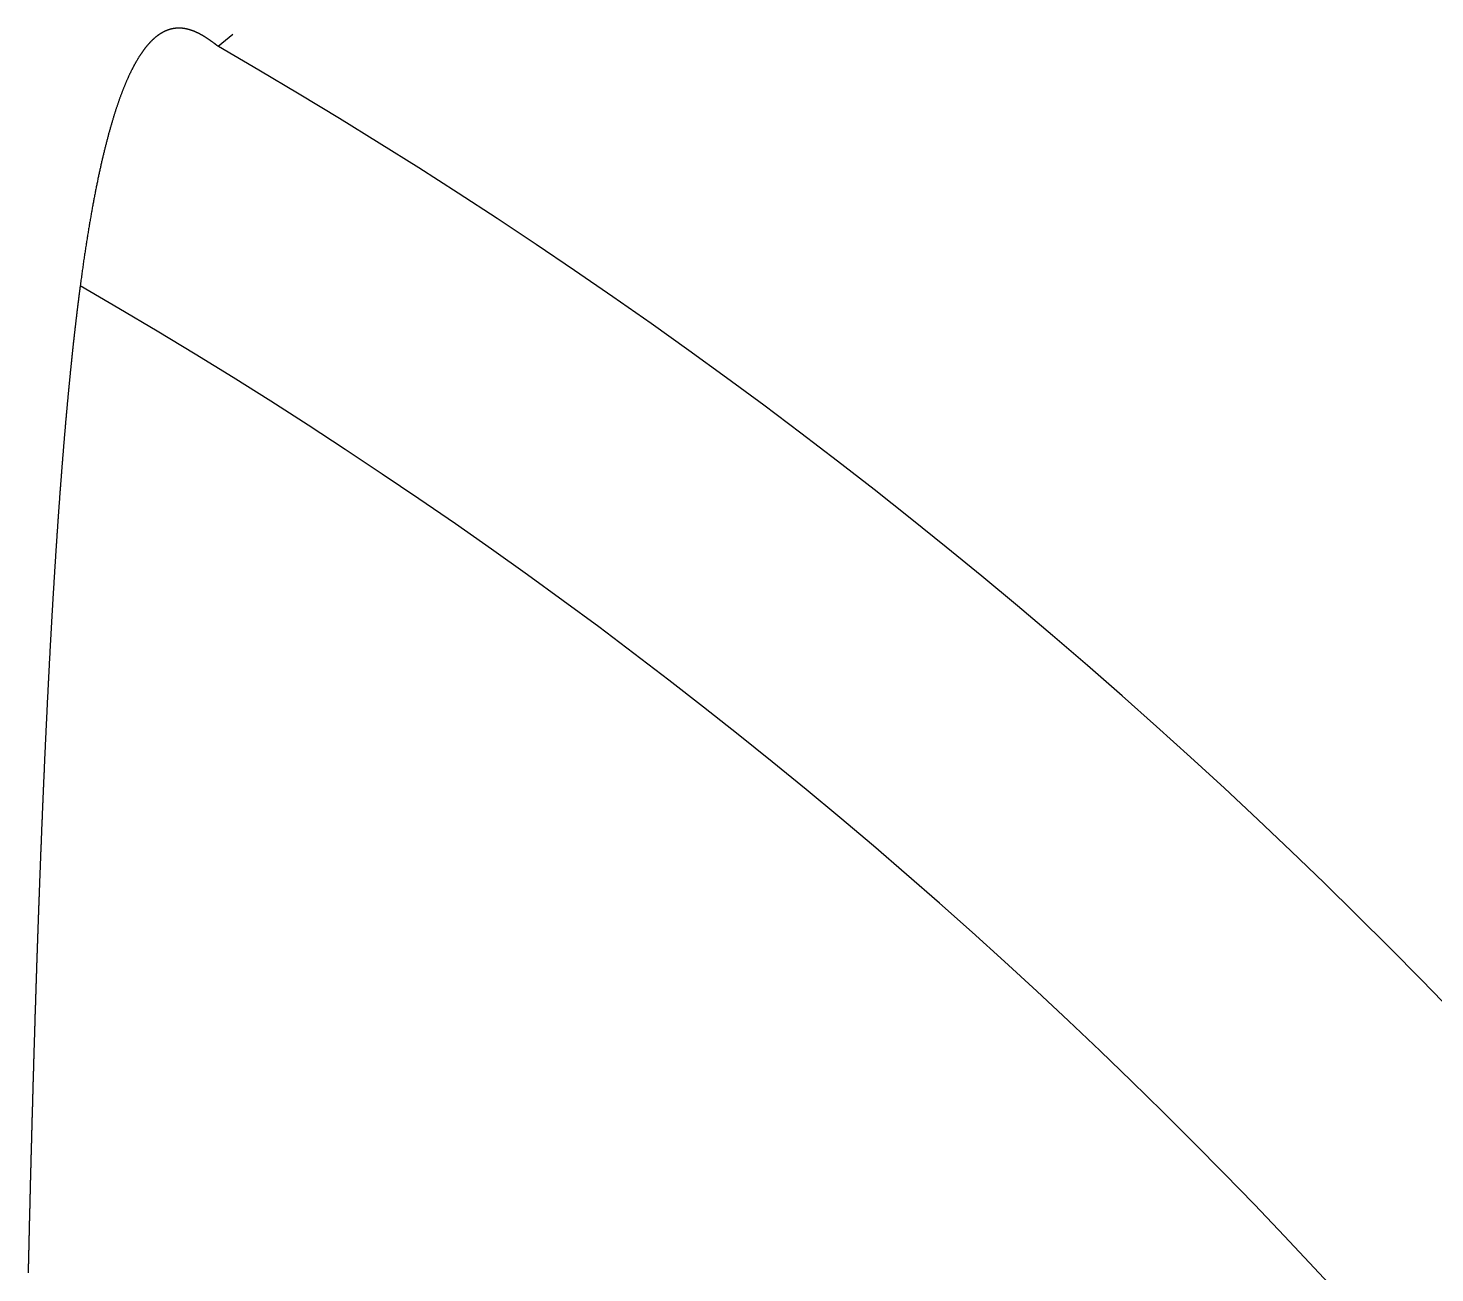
# Model space of a CAD drawing. Extents: x -1250 to 40800, y -500 to 29200.
# Drawn here: x 20944.9 to 21352.2, y 17052.4 to 17412.6 of the extents above; entities that cross this region are included whole.
import ezdxf

# ---------------------------------------------------------------- set-up
doc = ezdxf.new("R2010")
doc.units = 0
doc.header["$LTSCALE"] = 30
doc.header["$MEASUREMENT"] = 0
doc.layers.add('1', color=2, linetype='CONTINUOUS')
doc.layers.add('2', color=1, linetype='CONTINUOUS')

msp = doc.modelspace()

# ---------------------------------------------------------------- linework, layer by layer
at = {"layer": '1'}
msp.add_lwpolyline([(21004.2, 17410.78), (20999.96, 17407.33), (20999.91, 17407.36), (20999.87, 17407.39), (20999.83, 17407.43), (20999.79, 17407.46), (20999.74, 17407.49), (20999.7, 17407.52), (20999.65, 17407.56), (20999.61, 17407.59), (20999.57, 17407.62), (20999.52, 17407.66), (20999.48, 17407.69), (20999.43, 17407.72), (20999.39, 17407.76), (20999.35, 17407.79), (20999.3, 17407.82), (20999.26, 17407.86), (20999.21, 17407.89), (20999.17, 17407.93), (20999.12, 17407.96), (20999.08, 17407.99), (20999.03, 17408.03), (20998.98, 17408.06), (20998.94, 17408.09), (20998.89, 17408.13), (20998.85, 17408.16), (20998.8, 17408.2), (20998.76, 17408.23), (20998.71, 17408.27), (20998.66, 17408.3), (20998.62, 17408.33), (20998.57, 17408.37), (20998.52, 17408.4), (20998.48, 17408.44), (20998.43, 17408.47), (20998.38, 17408.51), (20998.33, 17408.54), (20998.29, 17408.57), (20998.24, 17408.61), (20998.19, 17408.64), (20998.14, 17408.68), (20998.1, 17408.71), (20998.05, 17408.75), (20998, 17408.78), (20997.95, 17408.81), (20997.9, 17408.85), (20997.86, 17408.88), (20997.81, 17408.92), (20997.76, 17408.95), (20997.71, 17408.99), (20997.66, 17409.02), (20997.61, 17409.05), (20997.56, 17409.09), (20997.51, 17409.12), (20997.46, 17409.16), (20997.42, 17409.19), (20997.37, 17409.23), (20997.32, 17409.26), (20997.27, 17409.29), (20997.22, 17409.33), (20997.17, 17409.36), (20997.12, 17409.4), (20997.07, 17409.43), (20997.02, 17409.46), (20996.97, 17409.5), (20996.92, 17409.53), (20996.87, 17409.57), (20996.81, 17409.6), (20996.76, 17409.63), (20996.71, 17409.67), (20996.66, 17409.7), (20996.61, 17409.73), (20996.56, 17409.77), (20996.51, 17409.8), (20996.46, 17409.83), (20996.4, 17409.87), (20996.35, 17409.9), (20996.3, 17409.93), (20996.25, 17409.96), (20996.2, 17410), (20996.15, 17410.03), (20996.09, 17410.06), (20996.04, 17410.09), (20995.99, 17410.13), (20995.94, 17410.16), (20995.88, 17410.19), (20995.83, 17410.22), (20995.78, 17410.26), (20995.73, 17410.29), (20995.67, 17410.32), (20995.62, 17410.35), (20995.57, 17410.38), (20995.51, 17410.41), (20995.46, 17410.44), (20995.41, 17410.47), (20995.35, 17410.51), (20995.3, 17410.54), (20995.25, 17410.57), (20995.19, 17410.6), (20995.14, 17410.63), (20995.08, 17410.66), (20995.03, 17410.69), (20994.97, 17410.72), (20994.92, 17410.75), (20994.87, 17410.78), (20994.81, 17410.81), (20994.76, 17410.84), (20994.7, 17410.87), (20994.65, 17410.9), (20994.59, 17410.93), (20994.54, 17410.95), (20994.48, 17410.98), (20994.43, 17411.01), (20994.37, 17411.04), (20994.32, 17411.07), (20994.26, 17411.1), (20994.21, 17411.12), (20994.15, 17411.15), (20994.1, 17411.18), (20994.04, 17411.21), (20993.98, 17411.23), (20993.93, 17411.26), (20993.87, 17411.29), (20993.81, 17411.31), (20993.76, 17411.34), (20993.7, 17411.36), (20993.65, 17411.39), (20993.59, 17411.42), (20993.53, 17411.44), (20993.48, 17411.47), (20993.42, 17411.49), (20993.36, 17411.52), (20993.3, 17411.54), (20993.25, 17411.56), (20993.19, 17411.59), (20993.13, 17411.61), (20993.08, 17411.64), (20993.02, 17411.66), (20992.96, 17411.68), (20992.9, 17411.71), (20992.85, 17411.73), (20992.79, 17411.75), (20992.73, 17411.77), (20992.67, 17411.8), (20992.62, 17411.82), (20992.56, 17411.84), (20992.5, 17411.86), (20992.44, 17411.88), (20992.38, 17411.9), (20992.32, 17411.92), (20992.27, 17411.94), (20992.21, 17411.96), (20992.15, 17411.98), (20992.09, 17412), (20992.03, 17412.02), (20991.97, 17412.04), (20991.91, 17412.06), (20991.86, 17412.08), (20991.8, 17412.1), (20991.74, 17412.12), (20991.68, 17412.13), (20991.62, 17412.15), (20991.56, 17412.17), (20991.5, 17412.18), (20991.44, 17412.2), (20991.38, 17412.22), (20991.32, 17412.23), (20991.26, 17412.25), (20991.2, 17412.26), (20991.14, 17412.28), (20991.08, 17412.29), (20991.02, 17412.31), (20990.96, 17412.32), (20990.9, 17412.33), (20990.84, 17412.35), (20990.78, 17412.36), (20990.72, 17412.37), (20990.66, 17412.39), (20990.6, 17412.4), (20990.54, 17412.41), (20990.48, 17412.42), (20990.42, 17412.43), (20990.36, 17412.44), (20990.3, 17412.46), (20990.24, 17412.46), (20990.17, 17412.47), (20990.11, 17412.48), (20990.05, 17412.49), (20989.99, 17412.5), (20989.93, 17412.51), (20989.87, 17412.52), (20989.81, 17412.53), (20989.75, 17412.53), (20989.68, 17412.54), (20989.62, 17412.55), (20989.56, 17412.55), (20989.5, 17412.56), (20989.44, 17412.56), (20989.38, 17412.57), (20989.31, 17412.57), (20989.25, 17412.58), (20989.19, 17412.58), (20989.13, 17412.59), (20989.07, 17412.59), (20989, 17412.59), (20988.94, 17412.6), (20988.88, 17412.6), (20988.82, 17412.6), (20988.75, 17412.6), (20988.69, 17412.6), (20988.63, 17412.6), (20988.57, 17412.6), (20988.5, 17412.6), (20988.44, 17412.6), (20988.38, 17412.6), (20988.32, 17412.6), (20988.25, 17412.6), (20988.19, 17412.59), (20988.13, 17412.59), (20988.06, 17412.59), (20988, 17412.58), (20987.94, 17412.58), (20987.88, 17412.58), (20987.81, 17412.57), (20987.75, 17412.56), (20987.69, 17412.56), (20987.62, 17412.55), (20987.56, 17412.55), (20987.49, 17412.54), (20987.43, 17412.53), (20987.37, 17412.52), (20987.3, 17412.52), (20987.24, 17412.51), (20987.18, 17412.5), (20987.11, 17412.49), (20987.05, 17412.48), (20986.98, 17412.47), (20986.92, 17412.46), (20986.86, 17412.44), (20986.79, 17412.43), (20986.73, 17412.42), (20986.66, 17412.41), (20986.6, 17412.39), (20986.54, 17412.38), (20986.47, 17412.36), (20986.41, 17412.35), (20986.34, 17412.33), (20986.28, 17412.32), (20986.21, 17412.3), (20986.15, 17412.28), (20986.08, 17412.27), (20986.02, 17412.25), (20985.96, 17412.23), (20985.89, 17412.21), (20985.82, 17412.19), (20985.76, 17412.17), (20985.7, 17412.15), (20985.63, 17412.13), (20985.56, 17412.11), (20985.5, 17412.09), (20985.44, 17412.06), (20985.37, 17412.04), (20985.3, 17412.02), (20985.24, 17411.99), (20985.17, 17411.97), (20985.11, 17411.94), (20985.04, 17411.92), (20984.98, 17411.89), (20984.91, 17411.87), (20984.85, 17411.84), (20984.78, 17411.81), (20984.72, 17411.78), (20984.65, 17411.75), (20984.59, 17411.72), (20984.52, 17411.69), (20984.46, 17411.66), (20984.39, 17411.63), (20984.32, 17411.6), (20984.26, 17411.57), (20984.19, 17411.54), (20984.13, 17411.5), (20984.06, 17411.47), (20983.99, 17411.43), (20983.93, 17411.4), (20983.86, 17411.36), (20983.8, 17411.33), (20983.73, 17411.29), (20983.66, 17411.25), (20983.6, 17411.21), (20983.53, 17411.18), (20983.47, 17411.14), (20983.4, 17411.1), (20983.33, 17411.06), (20983.27, 17411.02), (20983.2, 17410.97), (20983.13, 17410.93), (20983.07, 17410.89), (20983, 17410.85), (20982.94, 17410.8), (20982.87, 17410.76), (20982.8, 17410.71), (20982.74, 17410.67), (20982.67, 17410.62), (20982.6, 17410.57), (20982.54, 17410.52), (20982.47, 17410.47), (20982.4, 17410.43), (20982.34, 17410.38), (20982.27, 17410.33), (20982.2, 17410.28), (20982.14, 17410.22), (20982.07, 17410.17), (20982, 17410.12), (20981.94, 17410.07), (20981.87, 17410.01), (20981.8, 17409.96), (20981.74, 17409.9), (20981.67, 17409.85), (20981.6, 17409.79), (20981.54, 17409.73), (20981.47, 17409.67), (20981.4, 17409.62), (20981.34, 17409.56), (20981.27, 17409.5), (20981.2, 17409.44), (20981.13, 17409.37), (20981.07, 17409.31), (20981, 17409.25), (20980.93, 17409.19), (20980.87, 17409.12), (20980.8, 17409.06), (20980.73, 17408.99), (20980.66, 17408.93), (20980.6, 17408.86), (20980.53, 17408.79), (20980.46, 17408.72), (20980.4, 17408.65), (20980.33, 17408.58), (20980.26, 17408.51), (20980.19, 17408.44), (20980.13, 17408.37), (20980.06, 17408.3), (20979.99, 17408.23), (20979.92, 17408.15), (20979.86, 17408.08), (20979.79, 17408), (20979.72, 17407.93), (20979.65, 17407.85), (20979.59, 17407.77), (20979.52, 17407.69), (20979.45, 17407.62), (20979.38, 17407.54), (20979.32, 17407.46), (20979.25, 17407.37), (20979.18, 17407.29), (20979.12, 17407.21), (20979.05, 17407.12), (20978.98, 17407.04), (20978.91, 17406.96), (20978.85, 17406.87), (20978.78, 17406.79), (20978.71, 17406.7), (20978.64, 17406.61), (20978.58, 17406.52), (20978.51, 17406.43), (20978.44, 17406.34), (20978.37, 17406.25), (20978.31, 17406.16), (20978.24, 17406.07), (20978.17, 17405.97), (20978.1, 17405.88), (20978.04, 17405.78), (20977.97, 17405.69), (20977.9, 17405.59), (20977.83, 17405.49), (20977.77, 17405.4), (20977.7, 17405.3), (20977.63, 17405.2), (20977.56, 17405.1), (20977.49, 17405), (20977.43, 17404.89), (20977.36, 17404.79), (20977.29, 17404.69), (20977.22, 17404.58), (20977.16, 17404.48), (20977.09, 17404.37), (20977.02, 17404.27), (20976.96, 17404.16), (20976.89, 17404.05), (20976.82, 17403.94), (20976.75, 17403.83), (20976.68, 17403.72), (20976.62, 17403.61), (20976.55, 17403.49), (20976.48, 17403.38), (20976.41, 17403.27), (20976.35, 17403.15), (20976.28, 17403.04), (20976.21, 17402.92), (20976.14, 17402.8), (20976.08, 17402.68), (20976.01, 17402.56), (20975.94, 17402.44), (20975.87, 17402.32), (20975.81, 17402.2), (20975.74, 17402.07), (20975.67, 17401.95), (20975.6, 17401.83), (20975.54, 17401.7), (20975.47, 17401.57), (20975.4, 17401.45), (20975.33, 17401.32), (20975.27, 17401.19), (20975.2, 17401.06), (20975.13, 17400.93), (20975.06, 17400.8), (20975, 17400.67), (20974.93, 17400.53), (20974.86, 17400.4), (20974.79, 17400.26), (20974.73, 17400.13), (20974.66, 17399.99), (20974.59, 17399.85), (20974.53, 17399.71), (20974.46, 17399.57), (20974.39, 17399.43), (20974.32, 17399.29), (20974.26, 17399.15), (20974.19, 17399), (20974.12, 17398.86), (20974.05, 17398.71), (20973.99, 17398.57), (20973.92, 17398.42), (20973.85, 17398.27), (20973.79, 17398.12), (20973.72, 17397.97), (20973.65, 17397.82), (20973.58, 17397.67), (20973.52, 17397.52), (20973.45, 17397.37), (20973.38, 17397.21), (20973.32, 17397.06), (20973.25, 17396.9), (20973.18, 17396.74), (20973.12, 17396.58), (20973.05, 17396.42), (20972.98, 17396.26), (20972.92, 17396.1), (20972.85, 17395.94), (20972.78, 17395.78), (20972.71, 17395.61), (20972.65, 17395.45), (20972.58, 17395.28), (20972.51, 17395.12), (20972.45, 17394.95), (20972.38, 17394.78), (20972.31, 17394.61), (20972.25, 17394.44), (20972.18, 17394.26), (20972.12, 17394.09), (20972.05, 17393.92), (20971.98, 17393.74), (20971.92, 17393.57), (20971.85, 17393.39), (20971.78, 17393.21), (20971.71, 17393.03), (20971.65, 17392.85), (20971.58, 17392.67), (20971.52, 17392.49), (20971.45, 17392.31), (20971.38, 17392.12), (20971.32, 17391.94), (20971.25, 17391.75), (20971.19, 17391.56), (20971.12, 17391.38), (20971.05, 17391.19), (20970.99, 17391), (20970.92, 17390.8), (20970.86, 17390.61), (20970.79, 17390.42), (20970.72, 17390.22), (20970.66, 17390.03), (20970.59, 17389.83), (20970.53, 17389.63), (20970.46, 17389.44), (20970.39, 17389.24), (20970.33, 17389.04), (20970.26, 17388.83), (20970.2, 17388.63), (20970.13, 17388.43), (20970.07, 17388.22), (20970, 17388.02), (20969.93, 17387.81), (20969.87, 17387.6), (20969.8, 17387.39), (20969.74, 17387.18), (20969.67, 17386.97), (20969.61, 17386.76), (20969.54, 17386.54), (20969.48, 17386.33), (20969.41, 17386.11), (20969.35, 17385.9), (20969.28, 17385.68), (20969.22, 17385.46), (20969.15, 17385.24), (20969.09, 17385.02), (20969.02, 17384.8), (20968.96, 17384.57), (20968.89, 17384.35), (20968.83, 17384.12), (20968.76, 17383.9), (20968.7, 17383.67), (20968.63, 17383.44), (20968.57, 17383.21), (20968.5, 17382.98), (20968.44, 17382.75), (20968.37, 17382.51), (20968.31, 17382.28), (20968.24, 17382.04), (20968.18, 17381.8), (20968.12, 17381.57), (20968.05, 17381.33), (20967.99, 17381.09), (20967.92, 17380.85), (20967.86, 17380.6), (20967.79, 17380.36), (20967.73, 17380.12), (20967.67, 17379.87), (20967.6, 17379.62), (20967.54, 17379.37), (20967.47, 17379.12), (20967.41, 17378.87), (20967.35, 17378.62), (20967.28, 17378.37), (20967.22, 17378.11), (20967.16, 17377.86), (20967.09, 17377.6), (20967.03, 17377.34), (20966.97, 17377.09), (20966.9, 17376.83), (20966.84, 17376.56), (20966.78, 17376.3), (20966.71, 17376.04), (20966.65, 17375.77), (20966.59, 17375.51), (20966.52, 17375.24), (20966.46, 17374.97), (20966.4, 17374.7), (20966.33, 17374.43), (20966.27, 17374.16), (20966.21, 17373.89), (20966.15, 17373.61), (20966.08, 17373.34), (20966.02, 17373.06), (20965.96, 17372.78), (20965.9, 17372.5), (20965.83, 17372.22), (20965.77, 17371.94), (20965.71, 17371.66), (20965.65, 17371.37), (20965.58, 17371.09), (20965.52, 17370.8), (20965.46, 17370.51), (20965.4, 17370.22), (20965.34, 17369.93), (20965.27, 17369.64), (20965.21, 17369.35), (20965.15, 17369.05), (20965.09, 17368.76), (20965.03, 17368.46), (20964.96, 17368.16), (20964.9, 17367.87), (20964.84, 17367.56), (20964.78, 17367.26), (20964.72, 17366.96), (20964.66, 17366.66), (20964.6, 17366.35), (20964.54, 17366.04), (20964.47, 17365.74), (20964.41, 17365.43), (20964.35, 17365.12), (20964.29, 17364.8), (20964.23, 17364.49), (20964.17, 17364.18), (20964.11, 17363.86), (20964.05, 17363.54), (20963.99, 17363.23), (20963.93, 17362.91), (20963.87, 17362.59), (20963.81, 17362.26), (20963.75, 17361.94), (20963.69, 17361.62), (20963.63, 17361.29), (20963.57, 17360.96), (20963.51, 17360.63), (20963.45, 17360.3), (20963.39, 17359.97), (20963.33, 17359.64), (20963.27, 17359.3), (20963.21, 17358.97), (20963.15, 17358.63), (20963.09, 17358.29), (20963.03, 17357.96), (20962.97, 17357.62), (20962.91, 17357.27), (20962.85, 17356.93), (20962.79, 17356.59), (20962.73, 17356.24), (20962.68, 17355.89), (20962.62, 17355.54), (20962.56, 17355.19), (20962.5, 17354.84), (20962.44, 17354.49), (20962.38, 17354.14), (20962.32, 17353.78), (20962.27, 17353.42), (20962.21, 17353.07), (20962.15, 17352.71), (20962.09, 17352.35), (20962.03, 17351.98), (20961.97, 17351.62), (20961.92, 17351.25), (20961.86, 17350.89), (20961.8, 17350.52), (20961.74, 17350.15), (20961.69, 17349.78), (20961.63, 17349.41), (20961.57, 17349.04), (20961.51, 17348.66), (20961.46, 17348.29), (20961.4, 17347.91), (20961.34, 17347.53), (20961.29, 17347.15), (20961.23, 17346.77), (20961.17, 17346.38), (20961.12, 17346), (20961.06, 17345.61), (20961, 17345.22), (20960.95, 17344.84), (20960.89, 17344.45), (20960.83, 17344.05), (20960.78, 17343.66), (20960.72, 17343.27), (20960.66, 17342.87), (20960.61, 17342.47), (20960.55, 17342.07), (20960.5, 17341.67), (20960.44, 17341.27), (20960.39, 17340.87), (20960.33, 17340.46), (20960.28, 17340.06), (20960.22, 17339.65), (20960.16, 17339.24), (20960.11, 17338.83), (20960.05, 17338.42), (20960, 17338.01), (20959.98, 17337.89), (20959.97, 17337.78), (20959.96, 17337.66), (20959.94, 17337.55), (20959.92, 17337.43), (20959.91, 17337.32), (20959.89, 17337.2), (20959.88, 17337.09), (20959.86, 17336.97), (20959.85, 17336.86), (20959.83, 17336.74), (20959.82, 17336.62), (20959.8, 17336.51), (20959.79, 17336.39), (20959.77, 17336.28), (20959.76, 17336.16), (20959.74, 17336.04), (20959.73, 17335.93), (20959.71, 17335.81), (20959.7, 17335.69), (20959.68, 17335.58), (20959.67, 17335.46), (20959.65, 17335.34), (20959.64, 17335.23), (20959.62, 17335.11), (20959.61, 17334.99), (20959.59, 17334.87), (20959.58, 17334.76), (20959.56, 17334.64), (20959.55, 17334.52), (20959.53, 17334.4), (20959.52, 17334.28), (20959.5, 17334.17), (20959.49, 17334.05), (20959.47, 17333.93), (20959.46, 17333.81), (20959.44, 17333.69), (20959.43, 17333.57), (20959.41, 17333.45), (20959.4, 17333.33), (20959.38, 17333.21), (20959.37, 17333.1), (20959.35, 17332.98), (20959.34, 17332.86), (20959.32, 17332.74), (20959.31, 17332.62), (20959.29, 17332.5), (20959.28, 17332.38), (20959.26, 17332.26), (20959.25, 17332.14), (20959.23, 17332.02), (20959.22, 17331.9), (20959.21, 17331.78), (20959.19, 17331.66), (20959.18, 17331.54), (20959.16, 17331.41), (20959.15, 17331.29), (20959.13, 17331.17), (20959.12, 17331.05), (20959.1, 17330.93), (20959.09, 17330.81), (20959.07, 17330.69), (20959.06, 17330.57), (20959.04, 17330.44), (20959.03, 17330.32), (20959.01, 17330.2), (20959, 17330.08), (20958.98, 17329.96), (20958.97, 17329.83), (20958.95, 17329.71), (20958.94, 17329.59), (20958.92, 17329.47), (20958.91, 17329.34), (20958.89, 17329.22), (20958.88, 17329.1), (20958.87, 17328.97), (20958.85, 17328.85), (20958.84, 17328.73), (20958.82, 17328.6), (20958.81, 17328.48), (20958.79, 17328.36), (20958.78, 17328.23), (20958.76, 17328.11), (20958.75, 17327.98), (20958.73, 17327.86), (20958.72, 17327.74), (20958.71, 17327.61), (20958.69, 17327.49), (20958.68, 17327.36), (20958.66, 17327.24), (20958.65, 17327.11), (20958.63, 17326.99), (20958.62, 17326.86), (20958.6, 17326.74), (20958.59, 17326.61), (20958.57, 17326.49), (20958.56, 17326.36), (20958.54, 17326.24), (20958.53, 17326.11), (20958.52, 17325.98), (20958.5, 17325.86), (20958.49, 17325.73), (20958.47, 17325.61), (20958.46, 17325.48), (20958.44, 17325.35), (20958.43, 17325.23), (20958.41, 17325.1), (20958.4, 17324.97), (20958.39, 17324.85), (20958.37, 17324.72), (20958.36, 17324.59), (20958.34, 17324.46), (20958.33, 17324.34), (20958.31, 17324.21), (20958.3, 17324.08), (20958.29, 17323.96), (20958.27, 17323.83), (20958.26, 17323.7), (20958.24, 17323.57), (20958.23, 17323.44), (20958.21, 17323.31), (20958.2, 17323.19), (20958.19, 17323.06), (20958.17, 17322.93), (20958.16, 17322.8), (20958.14, 17322.67), (20958.13, 17322.54), (20958.11, 17322.41), (20958.1, 17322.28), (20958.08, 17322.15), (20958.07, 17322.03), (20958.06, 17321.89), (20958.04, 17321.77), (20958.03, 17321.63), (20958.01, 17321.51), (20958, 17321.38), (20957.98, 17321.24), (20957.97, 17321.12), (20957.96, 17320.98), (20957.94, 17320.85), (20957.93, 17320.72), (20957.91, 17320.59), (20957.9, 17320.46), (20957.88, 17320.33), (20957.87, 17320.2), (20957.86, 17320.07), (20957.84, 17319.94), (20957.83, 17319.8), (20957.81, 17319.67), (20957.8, 17319.54), (20957.79, 17319.41), (20957.77, 17319.28), (20957.76, 17319.15), (20957.74, 17319.01), (20957.73, 17318.88), (20957.72, 17318.75), (20957.7, 17318.62), (20957.69, 17318.48), (20957.67, 17318.35), (20957.66, 17318.22), (20957.64, 17318.09), (20957.63, 17317.95), (20957.62, 17317.82), (20957.6, 17317.69), (20957.59, 17317.55), (20957.57, 17317.42), (20957.56, 17317.29), (20957.55, 17317.15), (20957.53, 17317.02), (20957.52, 17316.88), (20957.51, 17316.75), (20957.49, 17316.62), (20957.48, 17316.48), (20957.46, 17316.35), (20957.45, 17316.21), (20957.44, 17316.08), (20957.42, 17315.94), (20957.41, 17315.81), (20957.39, 17315.67), (20957.38, 17315.54), (20957.37, 17315.4), (20957.35, 17315.27), (20957.34, 17315.13), (20957.32, 17314.99), (20957.31, 17314.86), (20957.29, 17314.72), (20957.28, 17314.59), (20957.27, 17314.45), (20957.25, 17314.31), (20957.24, 17314.18), (20957.23, 17314.04), (20957.21, 17313.9), (20957.2, 17313.77), (20957.19, 17313.63), (20957.17, 17313.49), (20957.16, 17313.36), (20957.14, 17313.22), (20957.13, 17313.08), (20957.12, 17312.94), (20957.1, 17312.8), (20957.09, 17312.67), (20957.07, 17312.53), (20957.06, 17312.39), (20957.05, 17312.25), (20957.03, 17312.12), (20957.02, 17311.98), (20957.01, 17311.84), (20956.99, 17311.7), (20956.98, 17311.56), (20956.96, 17311.42), (20956.95, 17311.28), (20956.94, 17311.14), (20956.92, 17311.01), (20956.91, 17310.87), (20956.9, 17310.73), (20956.88, 17310.59), (20956.87, 17310.45), (20956.86, 17310.31), (20956.84, 17310.17), (20956.83, 17310.03), (20956.81, 17309.89), (20956.8, 17309.75), (20956.79, 17309.61), (20956.77, 17309.47), (20956.76, 17309.33), (20956.75, 17309.19), (20956.73, 17309.04), (20956.72, 17308.9), (20956.71, 17308.76), (20956.69, 17308.62), (20956.68, 17308.48), (20956.66, 17308.34), (20956.65, 17308.2), (20956.64, 17308.05), (20956.62, 17307.91), (20956.61, 17307.77), (20956.6, 17307.63), (20956.58, 17307.49), (20956.57, 17307.34), (20956.55, 17307.2), (20956.54, 17307.06), (20956.53, 17306.92), (20956.52, 17306.77), (20956.5, 17306.63), (20956.49, 17306.49), (20956.47, 17306.35), (20956.46, 17306.2), (20956.45, 17306.06), (20956.43, 17305.91), (20956.42, 17305.77), (20956.41, 17305.63), (20956.39, 17305.48), (20956.38, 17305.34), (20956.37, 17305.2), (20956.35, 17305.05), (20956.34, 17304.91), (20956.33, 17304.76), (20956.31, 17304.62), (20956.3, 17304.47), (20956.29, 17304.33), (20956.27, 17304.18), (20956.26, 17304.04), (20956.25, 17303.89), (20956.23, 17303.75), (20956.22, 17303.6), (20956.21, 17303.46), (20956.19, 17303.31), (20956.18, 17303.16), (20956.17, 17303.02), (20956.15, 17302.87), (20956.14, 17302.73), (20956.12, 17302.58), (20956.11, 17302.43), (20956.1, 17302.29), (20956.09, 17302.14), (20956.07, 17301.99), (20956.06, 17301.85), (20956.04, 17301.7), (20956.03, 17301.55), (20956.02, 17301.4), (20956.01, 17301.26), (20955.99, 17301.11), (20955.98, 17300.96), (20955.97, 17300.81), (20955.95, 17300.67), (20955.94, 17300.52), (20955.93, 17300.37), (20955.91, 17300.22), (20955.9, 17300.07), (20955.89, 17299.93), (20955.87, 17299.78), (20955.86, 17299.63), (20955.85, 17299.48), (20955.83, 17299.33), (20955.82, 17299.18), (20955.81, 17299.03), (20955.79, 17298.88), (20955.78, 17298.73), (20955.77, 17298.58), (20955.76, 17298.43), (20955.74, 17298.28), (20955.73, 17298.13), (20955.72, 17297.98), (20955.7, 17297.83), (20955.69, 17297.68), (20955.68, 17297.53), (20955.66, 17297.38), (20955.65, 17297.23), (20955.64, 17297.08), (20955.62, 17296.93), (20955.61, 17296.78), (20955.6, 17296.63), (20955.59, 17296.47), (20955.57, 17296.32), (20955.56, 17296.17), (20955.55, 17296.02), (20955.53, 17295.87), (20955.52, 17295.72), (20955.51, 17295.56), (20955.49, 17295.41), (20955.48, 17295.26), (20955.47, 17295.11), (20955.46, 17294.96), (20955.44, 17294.8), (20955.43, 17294.65), (20955.42, 17294.5), (20955.4, 17294.34), (20955.39, 17294.19), (20955.38, 17294.04), (20955.36, 17293.88), (20955.35, 17293.73), (20955.34, 17293.58), (20955.33, 17293.42), (20955.31, 17293.27), (20955.3, 17293.11), (20955.29, 17292.96), (20955.27, 17292.8), (20955.26, 17292.65), (20955.25, 17292.5), (20955.23, 17292.34), (20955.22, 17292.19), (20955.21, 17292.03), (20955.2, 17291.88), (20955.18, 17291.72), (20955.17, 17291.57), (20955.16, 17291.41), (20955.14, 17291.26), (20955.13, 17291.1), (20955.12, 17290.94), (20955.11, 17290.79), (20955.09, 17290.63), (20955.08, 17290.48), (20955.07, 17290.32), (20955.05, 17290.16), (20955.04, 17290.01), (20955.03, 17289.85), (20955.02, 17289.69), (20955, 17289.54), (20954.99, 17289.38), (20954.98, 17289.22), (20954.97, 17289.06), (20954.95, 17288.91), (20954.94, 17288.75), (20954.93, 17288.59), (20954.92, 17288.43), (20954.9, 17288.28), (20954.89, 17288.12), (20954.88, 17287.96), (20954.87, 17287.8), (20954.85, 17287.64), (20954.84, 17287.48), (20954.83, 17287.33), (20954.81, 17287.17), (20954.8, 17287.01), (20954.79, 17286.85), (20954.78, 17286.69), (20954.76, 17286.53), (20954.75, 17286.37), (20954.74, 17286.21), (20954.72, 17286.05), (20954.71, 17285.89), (20954.7, 17285.73), (20954.69, 17285.57), (20954.68, 17285.41), (20954.66, 17285.25), (20954.65, 17285.09), (20954.64, 17284.93), (20954.62, 17284.77), (20954.61, 17284.61), (20954.6, 17284.45), (20954.59, 17284.29), (20954.57, 17284.12), (20954.56, 17283.96), (20954.55, 17283.8), (20954.54, 17283.64), (20954.52, 17283.48), (20954.51, 17283.32), (20954.5, 17283.15), (20954.49, 17282.99), (20954.47, 17282.83), (20954.46, 17282.67), (20954.45, 17282.51), (20954.44, 17282.34), (20954.42, 17282.18), (20954.41, 17282.02), (20954.4, 17281.85), (20954.39, 17281.69), (20954.38, 17281.53), (20954.36, 17281.36), (20954.35, 17281.2), (20954.34, 17281.04), (20954.32, 17280.87), (20954.31, 17280.71), (20954.3, 17280.54), (20954.29, 17280.38), (20954.28, 17280.22), (20954.26, 17280.05), (20954.25, 17279.89), (20954.24, 17279.72), (20954.23, 17279.56), (20954.21, 17279.39), (20954.2, 17279.23), (20954.19, 17279.06), (20954.18, 17278.9), (20954.16, 17278.73), (20954.15, 17278.57), (20954.14, 17278.4), (20954.13, 17278.24), (20954.12, 17278.07), (20954.1, 17277.9), (20954.09, 17277.74), (20954.08, 17277.57), (20954.07, 17277.4), (20954.05, 17277.24), (20954.04, 17277.07), (20954.03, 17276.9), (20954.02, 17276.74), (20954, 17276.57), (20953.99, 17276.4), (20953.98, 17276.24), (20953.97, 17276.07), (20953.96, 17275.9), (20953.94, 17275.73), (20953.93, 17275.56), (20953.92, 17275.4), (20953.91, 17275.23), (20953.89, 17275.06), (20953.88, 17274.89), (20953.87, 17274.72), (20953.86, 17274.55), (20953.85, 17274.39), (20953.83, 17274.22), (20953.82, 17274.05), (20953.81, 17273.88), (20953.8, 17273.71), (20953.79, 17273.54), (20953.77, 17273.37), (20953.76, 17273.2), (20953.75, 17273.03), (20953.74, 17272.86), (20953.72, 17272.69), (20953.71, 17272.52), (20953.7, 17272.35), (20953.69, 17272.18), (20953.68, 17272.01), (20953.66, 17271.84), (20953.65, 17271.67), (20953.64, 17271.5), (20953.63, 17271.33), (20953.62, 17271.16), (20953.6, 17270.98), (20953.59, 17270.81), (20953.58, 17270.64), (20953.57, 17270.47), (20953.56, 17270.3), (20953.54, 17270.12), (20953.53, 17269.95), (20953.52, 17269.78), (20953.51, 17269.61), (20953.5, 17269.44), (20953.48, 17269.26), (20953.47, 17269.09), (20953.46, 17268.92), (20953.45, 17268.74), (20953.44, 17268.57), (20953.42, 17268.4), (20953.41, 17268.22), (20953.4, 17268.05), (20953.39, 17267.88), (20953.38, 17267.7), (20953.37, 17267.53), (20953.35, 17267.36), (20953.34, 17267.18), (20953.33, 17267.01), (20953.32, 17266.83), (20953.3, 17266.66), (20953.29, 17266.48), (20953.28, 17266.31), (20953.27, 17266.13), (20953.26, 17265.96), (20953.25, 17265.78), (20953.23, 17265.61), (20953.22, 17265.43), (20953.21, 17265.26), (20953.2, 17265.08), (20953.19, 17264.9), (20953.17, 17264.73), (20953.16, 17264.55), (20953.15, 17264.38), (20953.14, 17264.2), (20953.13, 17264.02), (20953.12, 17263.85), (20953.1, 17263.67), (20953.09, 17263.49), (20953.08, 17263.32), (20953.07, 17263.14), (20953.06, 17262.96), (20953.04, 17262.78), (20953.03, 17262.61), (20953.02, 17262.43), (20953.01, 17262.25), (20953, 17262.07), (20952.99, 17261.89), (20952.97, 17261.72), (20952.96, 17261.54), (20952.95, 17261.36), (20952.94, 17261.18), (20952.93, 17261), (20952.92, 17260.82), (20952.9, 17260.64), (20952.89, 17260.46), (20952.88, 17260.29), (20952.87, 17260.11), (20952.86, 17259.93), (20952.85, 17259.75), (20952.83, 17259.57), (20952.82, 17259.39), (20952.81, 17259.21), (20952.8, 17259.03), (20952.79, 17258.85), (20952.78, 17258.67), (20952.77, 17258.48), (20952.75, 17258.3), (20952.74, 17258.12), (20952.73, 17257.94), (20952.72, 17257.76), (20952.71, 17257.58), (20952.7, 17257.4), (20952.68, 17257.22), (20952.67, 17257.04), (20952.66, 17256.85), (20952.65, 17256.67), (20952.64, 17256.49), (20952.63, 17256.31), (20952.62, 17256.12), (20952.6, 17255.94), (20952.59, 17255.76), (20952.58, 17255.58), (20952.57, 17255.39), (20952.56, 17255.21), (20952.54, 17255.03), (20952.54, 17254.84), (20952.52, 17254.66), (20952.51, 17254.48), (20952.5, 17254.29), (20952.49, 17254.11), (20952.48, 17253.93), (20952.46, 17253.74), (20952.46, 17253.56), (20952.44, 17253.37), (20952.43, 17253.19), (20952.42, 17253), (20952.41, 17252.82), (20952.4, 17252.63), (20952.38, 17252.45), (20952.38, 17252.26), (20952.36, 17252.08), (20952.35, 17251.89), (20952.34, 17251.71), (20952.33, 17251.52), (20952.32, 17251.34), (20952.31, 17251.15), (20952.29, 17250.96), (20952.28, 17250.78), (20952.27, 17250.59), (20952.26, 17250.41), (20952.25, 17250.22), (20952.24, 17250.03), (20952.23, 17249.85), (20952.21, 17249.66), (20952.21, 17249.47), (20952.19, 17249.28), (20952.18, 17249.1), (20952.17, 17248.91), (20952.16, 17248.72), (20952.15, 17248.53), (20952.14, 17248.35), (20952.12, 17248.16), (20952.11, 17247.97), (20952.1, 17247.78), (20952.09, 17247.59), (20952.08, 17247.4), (20952.07, 17247.21), (20952.06, 17247.03), (20952.05, 17246.84), (20952.04, 17246.65), (20952.02, 17246.46), (20952.01, 17246.27), (20952, 17246.08), (20951.99, 17245.89), (20951.98, 17245.7), (20951.97, 17245.51), (20951.96, 17245.32), (20951.95, 17245.13), (20951.94, 17244.94), (20951.92, 17244.75), (20951.91, 17244.56), (20951.9, 17244.37), (20951.89, 17244.18), (20951.88, 17243.98), (20951.87, 17243.79), (20951.86, 17243.6), (20951.85, 17243.41), (20951.83, 17243.22), (20951.82, 17243.03), (20951.81, 17242.84), (20951.8, 17242.64), (20951.79, 17242.45), (20951.78, 17242.26), (20951.77, 17242.07), (20951.76, 17241.88), (20951.75, 17241.68), (20951.73, 17241.49), (20951.72, 17241.29), (20951.71, 17241.1), (20951.7, 17240.91), (20951.69, 17240.72), (20951.68, 17240.52), (20951.67, 17240.33), (20951.66, 17240.13), (20951.65, 17239.94), (20951.64, 17239.75), (20951.62, 17239.55), (20951.61, 17239.36), (20951.6, 17239.16), (20951.59, 17238.97), (20951.58, 17238.78), (20951.57, 17238.58), (20951.56, 17238.38), (20951.55, 17238.19), (20951.54, 17237.99), (20951.53, 17237.8), (20951.52, 17237.6), (20951.5, 17237.41), (20951.49, 17237.21), (20951.48, 17237.02), (20951.47, 17236.82), (20951.46, 17236.62), (20951.45, 17236.43), (20951.44, 17236.23), (20951.43, 17236.04), (20951.42, 17235.84), (20951.41, 17235.64), (20951.4, 17235.44), (20951.38, 17235.25), (20951.37, 17235.05), (20951.36, 17234.85), (20951.35, 17234.65), (20951.34, 17234.46), (20951.33, 17234.26), (20951.32, 17234.06), (20951.31, 17233.86), (20951.3, 17233.66), (20951.29, 17233.47), (20951.28, 17233.27), (20951.27, 17233.07), (20951.25, 17232.87), (20951.24, 17232.67), (20951.23, 17232.47), (20951.22, 17232.27), (20951.21, 17232.07), (20951.2, 17231.87), (20951.19, 17231.67), (20951.18, 17231.47), (20951.17, 17231.27), (20951.16, 17231.07), (20951.15, 17230.88), (20951.14, 17230.67), (20951.12, 17230.47), (20951.12, 17230.27), (20951.1, 17230.07), (20951.09, 17229.87), (20951.08, 17229.67), (20951.07, 17229.47), (20951.06, 17229.27), (20951.05, 17229.07), (20951.04, 17228.87), (20951.03, 17228.66), (20951.02, 17228.46), (20951.01, 17228.26), (20951, 17228.06), (20950.99, 17227.86), (20950.98, 17227.65), (20950.97, 17227.45), (20950.96, 17227.25), (20950.95, 17227.04), (20950.93, 17226.84), (20950.92, 17226.64), (20950.91, 17226.44), (20950.9, 17226.23), (20950.89, 17226.03), (20950.88, 17225.82), (20950.87, 17225.62), (20950.86, 17225.42), (20950.85, 17225.21), (20950.84, 17225.01), (20950.83, 17224.8), (20950.82, 17224.6), (20950.81, 17224.39), (20950.8, 17224.19), (20950.79, 17223.98), (20950.78, 17223.78), (20950.77, 17223.57), (20950.75, 17223.37), (20950.74, 17223.16), (20950.73, 17222.96), (20950.72, 17222.75), (20950.71, 17222.55), (20950.7, 17222.34), (20950.69, 17222.13), (20950.68, 17221.93), (20950.67, 17221.72), (20950.66, 17221.52), (20950.65, 17221.31), (20950.64, 17221.1), (20950.63, 17220.89), (20950.62, 17220.69), (20950.61, 17220.48), (20950.6, 17220.27), (20950.59, 17220.07), (20950.58, 17219.86), (20950.57, 17219.65), (20950.56, 17219.44), (20950.54, 17219.23), (20950.54, 17219.03), (20950.53, 17218.82), (20950.51, 17218.61), (20950.5, 17218.4), (20950.49, 17218.19), (20950.48, 17217.98), (20950.47, 17217.77), (20950.46, 17217.56), (20950.45, 17217.36), (20950.44, 17217.14), (20950.43, 17216.94), (20950.42, 17216.73), (20950.41, 17216.52), (20950.4, 17216.31), (20950.39, 17216.1), (20950.38, 17215.88), (20950.37, 17215.68), (20950.36, 17215.46), (20950.35, 17215.25), (20950.34, 17215.04), (20950.33, 17214.83), (20950.32, 17214.62), (20950.31, 17214.41), (20950.3, 17214.2), (20950.29, 17213.99), (20950.28, 17213.77), (20950.27, 17213.56), (20950.26, 17213.35), (20950.25, 17213.14), (20950.24, 17212.93), (20950.23, 17212.71), (20950.22, 17212.5), (20950.21, 17212.29), (20950.2, 17212.07), (20950.19, 17211.86), (20950.18, 17211.65), (20950.17, 17211.44), (20950.15, 17211.22), (20950.14, 17211.01), (20950.13, 17210.79), (20950.12, 17210.58), (20950.11, 17210.37), (20950.1, 17210.15), (20950.09, 17209.94), (20950.08, 17209.72), (20950.07, 17209.51), (20950.06, 17209.29), (20950.05, 17209.08), (20950.04, 17208.87), (20950.03, 17208.65), (20950.02, 17208.43), (20950.01, 17208.22), (20950, 17208), (20949.99, 17207.79), (20949.98, 17207.57), (20949.97, 17207.36), (20949.96, 17207.14), (20949.95, 17206.92), (20949.94, 17206.71), (20949.93, 17206.49), (20949.92, 17206.27), (20949.91, 17206.06), (20949.9, 17205.84), (20949.89, 17205.62), (20949.88, 17205.41), (20949.87, 17205.19), (20949.86, 17204.97), (20949.85, 17204.75), (20949.84, 17204.54), (20949.83, 17204.32), (20949.82, 17204.1), (20949.81, 17203.88), (20949.8, 17203.66), (20949.79, 17203.44), (20949.78, 17203.22), (20949.77, 17203.01), (20949.76, 17202.79), (20949.75, 17202.57), (20949.74, 17202.35), (20949.73, 17202.13), (20949.72, 17201.91), (20949.71, 17201.69), (20949.7, 17201.47), (20949.69, 17201.25), (20949.68, 17201.03), (20949.67, 17200.81), (20949.66, 17200.59), (20949.65, 17200.37), (20949.64, 17200.15), (20949.63, 17199.93), (20949.62, 17199.71), (20949.61, 17199.49), (20949.6, 17199.26), (20949.59, 17199.04), (20949.58, 17198.82), (20949.57, 17198.6), (20949.56, 17198.38), (20949.55, 17198.16), (20949.54, 17197.93), (20949.54, 17197.71), (20949.53, 17197.49), (20949.52, 17197.27), (20949.51, 17197.04), (20949.5, 17196.82), (20949.49, 17196.6), (20949.48, 17196.38), (20949.47, 17196.15), (20949.46, 17195.93), (20949.45, 17195.71), (20949.44, 17195.48), (20949.43, 17195.26), (20949.42, 17195.03), (20949.41, 17194.81), (20949.4, 17194.58), (20949.39, 17194.36), (20949.38, 17194.13), (20949.37, 17193.91), (20949.36, 17193.69), (20949.35, 17193.46), (20949.34, 17193.24), (20949.33, 17193.01), (20949.32, 17192.79), (20949.31, 17192.56), (20949.3, 17192.33), (20949.29, 17192.11), (20949.28, 17191.88), (20949.27, 17191.66), (20949.26, 17191.43), (20949.25, 17191.2), (20949.24, 17190.98), (20949.23, 17190.75), (20949.22, 17190.52), (20949.21, 17190.29), (20949.21, 17190.07), (20949.2, 17189.84), (20949.19, 17189.61), (20949.18, 17189.39), (20949.17, 17189.16), (20949.16, 17188.93), (20949.15, 17188.7), (20949.14, 17188.47), (20949.13, 17188.25), (20949.12, 17188.02), (20949.11, 17187.79), (20949.1, 17187.56), (20949.09, 17187.33), (20949.08, 17187.1), (20949.07, 17186.87), (20949.06, 17186.64), (20949.05, 17186.41), (20949.04, 17186.18), (20949.03, 17185.96), (20949.02, 17185.72), (20949.01, 17185.49), (20949, 17185.26), (20948.99, 17185.03), (20948.98, 17184.8), (20948.97, 17184.57), (20948.96, 17184.34), (20948.96, 17184.11), (20948.95, 17183.88), (20948.94, 17183.65), (20948.93, 17183.42), (20948.92, 17183.19), (20948.91, 17182.96), (20948.9, 17182.72), (20948.89, 17182.49), (20948.88, 17182.26), (20948.87, 17182.03), (20948.86, 17181.79), (20948.85, 17181.56), (20948.84, 17181.33), (20948.83, 17181.1), (20948.82, 17180.86), (20948.81, 17180.63), (20948.8, 17180.4), (20948.79, 17180.16), (20948.79, 17179.93), (20948.78, 17179.7), (20948.77, 17179.46), (20948.76, 17179.23), (20948.75, 17178.99), (20948.74, 17178.76), (20948.73, 17178.53), (20948.72, 17178.29), (20948.71, 17178.05), (20948.7, 17177.82), (20948.69, 17177.59), (20948.68, 17177.35), (20948.67, 17177.12), (20948.66, 17176.88), (20948.65, 17176.64), (20948.65, 17176.41), (20948.64, 17176.17), (20948.63, 17175.94), (20948.62, 17175.7), (20948.61, 17175.46), (20948.6, 17175.23), (20948.59, 17174.99), (20948.58, 17174.75), (20948.57, 17174.52), (20948.56, 17174.28), (20948.55, 17174.04), (20948.54, 17173.8), (20948.54, 17173.57), (20948.53, 17173.33), (20948.52, 17173.09), (20948.51, 17172.85), (20948.5, 17172.62), (20948.49, 17172.38), (20948.48, 17172.14), (20948.47, 17171.9), (20948.46, 17171.66), (20948.45, 17171.42), (20948.44, 17171.18), (20948.43, 17170.94), (20948.42, 17170.71), (20948.41, 17170.46), (20948.41, 17170.23), (20948.4, 17169.99), (20948.39, 17169.75), (20948.38, 17169.51), (20948.37, 17169.27), (20948.36, 17169.03), (20948.35, 17168.79), (20948.34, 17168.54), (20948.33, 17168.3), (20948.32, 17168.06), (20948.31, 17167.82), (20948.3, 17167.58), (20948.29, 17167.34), (20948.29, 17167.1), (20948.28, 17166.86), (20948.27, 17166.61), (20948.26, 17166.37), (20948.25, 17166.13), (20948.24, 17165.89), (20948.23, 17165.64), (20948.22, 17165.4), (20948.21, 17165.16), (20948.21, 17164.92), (20948.2, 17164.67), (20948.19, 17164.43), (20948.18, 17164.19), (20948.17, 17163.94), (20948.16, 17163.7), (20948.15, 17163.46), (20948.14, 17163.21), (20948.13, 17162.97), (20948.12, 17162.72), (20948.12, 17162.48), (20948.11, 17162.23), (20948.1, 17161.99), (20948.09, 17161.75), (20948.08, 17161.5), (20948.07, 17161.26), (20948.06, 17161.01), (20948.05, 17160.77), (20948.04, 17160.52), (20948.03, 17160.27), (20948.03, 17160.03), (20948.02, 17159.78), (20948.01, 17159.54), (20948, 17159.29), (20947.99, 17159.04), (20947.98, 17158.8), (20947.97, 17158.55), (20947.96, 17158.3), (20947.95, 17158.05), (20947.95, 17157.81), (20947.94, 17157.56), (20947.93, 17157.31), (20947.92, 17157.07), (20947.91, 17156.82), (20947.9, 17156.57), (20947.89, 17156.32), (20947.88, 17156.07), (20947.87, 17155.82), (20947.87, 17155.58), (20947.86, 17155.33), (20947.85, 17155.08), (20947.84, 17154.83), (20947.83, 17154.58), (20947.82, 17154.33), (20947.81, 17154.08), (20947.8, 17153.83), (20947.79, 17153.58), (20947.79, 17153.33), (20947.78, 17153.08), (20947.77, 17152.83), (20947.76, 17152.58), (20947.75, 17152.33), (20947.74, 17152.08), (20947.73, 17151.83), (20947.72, 17151.58), (20947.71, 17151.33), (20947.71, 17151.08), (20947.7, 17150.82), (20947.69, 17150.57), (20947.68, 17150.32), (20947.67, 17150.07), (20947.66, 17149.82), (20947.65, 17149.57), (20947.64, 17149.31), (20947.64, 17149.06), (20947.63, 17148.81), (20947.62, 17148.55), (20947.61, 17148.3), (20947.6, 17148.05), (20947.59, 17147.8), (20947.58, 17147.54), (20947.58, 17147.29), (20947.57, 17147.04), (20947.56, 17146.78), (20947.55, 17146.53), (20947.54, 17146.27), (20947.53, 17146.02), (20947.52, 17145.77), (20947.52, 17145.51), (20947.51, 17145.26), (20947.5, 17145), (20947.49, 17144.75), (20947.48, 17144.49), (20947.47, 17144.23), (20947.46, 17143.98), (20947.46, 17143.72), (20947.45, 17143.47), (20947.44, 17143.21), (20947.43, 17142.96), (20947.42, 17142.7), (20947.41, 17142.44), (20947.4, 17142.19), (20947.39, 17141.93), (20947.39, 17141.67), (20947.38, 17141.42), (20947.37, 17141.16), (20947.36, 17140.9), (20947.35, 17140.64), (20947.34, 17140.39), (20947.33, 17140.13), (20947.33, 17139.87), (20947.32, 17139.61), (20947.31, 17139.35), (20947.3, 17139.1), (20947.29, 17138.84), (20947.28, 17138.58), (20947.28, 17138.32), (20947.27, 17138.06), (20947.26, 17137.8), (20947.25, 17137.54), (20947.24, 17137.28), (20947.23, 17137.02), (20947.22, 17136.76), (20947.22, 17136.5), (20947.21, 17136.24), (20947.2, 17135.98), (20947.19, 17135.72), (20947.18, 17135.46), (20947.17, 17135.2), (20947.17, 17134.94), (20947.16, 17134.68), (20947.15, 17134.42), (20947.14, 17134.16), (20947.13, 17133.89), (20947.12, 17133.63), (20947.12, 17133.37), (20947.11, 17133.11), (20947.1, 17132.85), (20947.09, 17132.59), (20947.08, 17132.32), (20947.07, 17132.06), (20947.06, 17131.8), (20947.06, 17131.54), (20947.05, 17131.27), (20947.04, 17131.01), (20947.03, 17130.75), (20947.02, 17130.48), (20947.01, 17130.22), (20947.01, 17129.96), (20947, 17129.69), (20946.99, 17129.43), (20946.98, 17129.16), (20946.97, 17128.9), (20946.96, 17128.63), (20946.96, 17128.37), (20946.95, 17128.1), (20946.94, 17127.84), (20946.93, 17127.57), (20946.92, 17127.31), (20946.91, 17127.04), (20946.91, 17126.78), (20946.9, 17126.51), (20946.89, 17126.25), (20946.88, 17125.98), (20946.87, 17125.71), (20946.87, 17125.45), (20946.86, 17125.18), (20946.85, 17124.91), (20946.84, 17124.65), (20946.83, 17124.38), (20946.82, 17124.11), (20946.82, 17123.85), (20946.81, 17123.58), (20946.8, 17123.31), (20946.79, 17123.04), (20946.78, 17122.77), (20946.78, 17122.51), (20946.77, 17122.24), (20946.76, 17121.97), (20946.75, 17121.7), (20946.74, 17121.43), (20946.73, 17121.16), (20946.73, 17120.89), (20946.72, 17120.62), (20946.71, 17120.36), (20946.7, 17120.09), (20946.69, 17119.82), (20946.69, 17119.55), (20946.68, 17119.28), (20946.67, 17119.01), (20946.66, 17118.74), (20946.65, 17118.47), (20946.64, 17118.2), (20946.64, 17117.92), (20946.63, 17117.65), (20946.62, 17117.38), (20946.61, 17117.11), (20946.6, 17116.84), (20946.6, 17116.57), (20946.59, 17116.3), (20946.58, 17116.03), (20946.57, 17115.75), (20946.56, 17115.48), (20946.55, 17115.21), (20946.55, 17114.94), (20946.54, 17114.66), (20946.53, 17114.39), (20946.52, 17114.12), (20946.52, 17113.85), (20946.51, 17113.57), (20946.5, 17113.3), (20946.49, 17113.03), (20946.48, 17112.75), (20946.47, 17112.48), (20946.47, 17112.2), (20946.46, 17111.93), (20946.45, 17111.65), (20946.44, 17111.38), (20946.44, 17111.11), (20946.43, 17110.83), (20946.42, 17110.55), (20946.41, 17110.28), (20946.4, 17110.01), (20946.4, 17109.73), (20946.39, 17109.46), (20946.38, 17109.18), (20946.37, 17108.9), (20946.36, 17108.63), (20946.36, 17108.35), (20946.35, 17108.07), (20946.34, 17107.8), (20946.33, 17107.52), (20946.32, 17107.24), (20946.32, 17106.97), (20946.31, 17106.69), (20946.3, 17106.41), (20946.29, 17106.13), (20946.29, 17105.86), (20946.28, 17105.58), (20946.27, 17105.3), (20946.26, 17105.02), (20946.25, 17104.74), (20946.25, 17104.47), (20946.24, 17104.19), (20946.23, 17103.91), (20946.22, 17103.63), (20946.21, 17103.35), (20946.21, 17103.07), (20946.2, 17102.79), (20946.19, 17102.51), (20946.18, 17102.23), (20946.18, 17101.95), (20946.17, 17101.67), (20946.16, 17101.39), (20946.15, 17101.11), (20946.14, 17100.83), (20946.14, 17100.55), (20946.13, 17100.27), (20946.12, 17099.99), (20946.11, 17099.71), (20946.11, 17099.43), (20946.1, 17099.15), (20946.09, 17098.87), (20946.08, 17098.58), (20946.07, 17098.3), (20946.07, 17098.02), (20946.06, 17097.74), (20946.05, 17097.46), (20946.04, 17097.17), (20946.04, 17096.89), (20946.03, 17096.61), (20946.02, 17096.32), (20946.01, 17096.04), (20946, 17095.76), (20946, 17095.47), (20945.99, 17095.19), (20945.98, 17094.91), (20945.97, 17094.62), (20945.96, 17094.34), (20945.96, 17094.05), (20945.95, 17093.77), (20945.94, 17093.48), (20945.94, 17093.2), (20945.93, 17092.92), (20945.92, 17092.63), (20945.91, 17092.35), (20945.9, 17092.06), (20945.9, 17091.77), (20945.89, 17091.49), (20945.88, 17091.2), (20945.87, 17090.92), (20945.87, 17090.63), (20945.86, 17090.34), (20945.85, 17090.06), (20945.84, 17089.77), (20945.84, 17089.48), (20945.83, 17089.2), (20945.82, 17088.91), (20945.81, 17088.62), (20945.8, 17088.33), (20945.8, 17088.05), (20945.79, 17087.76), (20945.78, 17087.47), (20945.78, 17087.18), (20945.77, 17086.89), (20945.76, 17086.61), (20945.75, 17086.32), (20945.74, 17086.03), (20945.74, 17085.74), (20945.73, 17085.45), (20945.72, 17085.16), (20945.71, 17084.87), (20945.71, 17084.58), (20945.7, 17084.29), (20945.69, 17084), (20945.69, 17083.71), (20945.68, 17083.42), (20945.67, 17083.13), (20945.66, 17082.84), (20945.65, 17082.55), (20945.65, 17082.26), (20945.64, 17081.97), (20945.63, 17081.68), (20945.62, 17081.39), (20945.62, 17081.1), (20945.61, 17080.8), (20945.6, 17080.51), (20945.6, 17080.22), (20945.59, 17079.93), (20945.58, 17079.64), (20945.57, 17079.34), (20945.56, 17079.05), (20945.56, 17078.76), (20945.55, 17078.46), (20945.54, 17078.17), (20945.54, 17077.88), (20945.53, 17077.59), (20945.52, 17077.29), (20945.51, 17077), (20945.51, 17076.71), (20945.5, 17076.41), (20945.49, 17076.12), (20945.48, 17075.82), (20945.48, 17075.53), (20945.47, 17075.23), (20945.46, 17074.94), (20945.46, 17074.64), (20945.45, 17074.35), (20945.44, 17074.05), (20945.43, 17073.76), (20945.43, 17073.46), (20945.42, 17073.17), (20945.41, 17072.87), (20945.4, 17072.57), (20945.4, 17072.28), (20945.39, 17071.98), (20945.38, 17071.68), (20945.37, 17071.39), (20945.37, 17071.09), (20945.36, 17070.79), (20945.35, 17070.5), (20945.34, 17070.2), (20945.34, 17069.9), (20945.33, 17069.6), (20945.32, 17069.3), (20945.32, 17069.01), (20945.31, 17068.71), (20945.3, 17068.41), (20945.29, 17068.11), (20945.29, 17067.81), (20945.28, 17067.51), (20945.27, 17067.21), (20945.27, 17066.92), (20945.26, 17066.62), (20945.25, 17066.32), (20945.24, 17066.02), (20945.24, 17065.72), (20945.23, 17065.42), (20945.22, 17065.12), (20945.21, 17064.82), (20945.21, 17064.52), (20945.2, 17064.21), (20945.19, 17063.91), (20945.19, 17063.61), (20945.18, 17063.31), (20945.17, 17063.01), (20945.16, 17062.71), (20945.16, 17062.41), (20945.15, 17062.11), (20945.14, 17061.8), (20945.13, 17061.5), (20945.13, 17061.2), (20945.12, 17060.9), (20945.11, 17060.59), (20945.11, 17060.29), (20945.1, 17059.99), (20945.09, 17059.69), (20945.09, 17059.38), (20945.08, 17059.08), (20945.07, 17058.78), (20945.06, 17058.47), (20945.06, 17058.17), (20945.05, 17057.86), (20945.04, 17057.56), (20945.04, 17057.25), (20945.03, 17056.95), (20945.02, 17056.64), (20945.01, 17056.34), (20945.01, 17056.04), (20945, 17055.73), (20944.99, 17055.42), (20944.99, 17055.12), (20944.98, 17054.81), (20944.97, 17054.51), (20944.96, 17054.2), (20944.96, 17053.89), (20944.95, 17053.59), (20944.94, 17053.28), (20944.94, 17052.97), (20944.93, 17052.67), (20944.92, 17052.36)], dxfattribs=at)
at = {"layer": '2'}
for radius in [1625, 1545]:
    msp.add_arc((20187.5, 16000), radius, 300, 60, dxfattribs=at)

doc.saveas('drawing.dxf')
